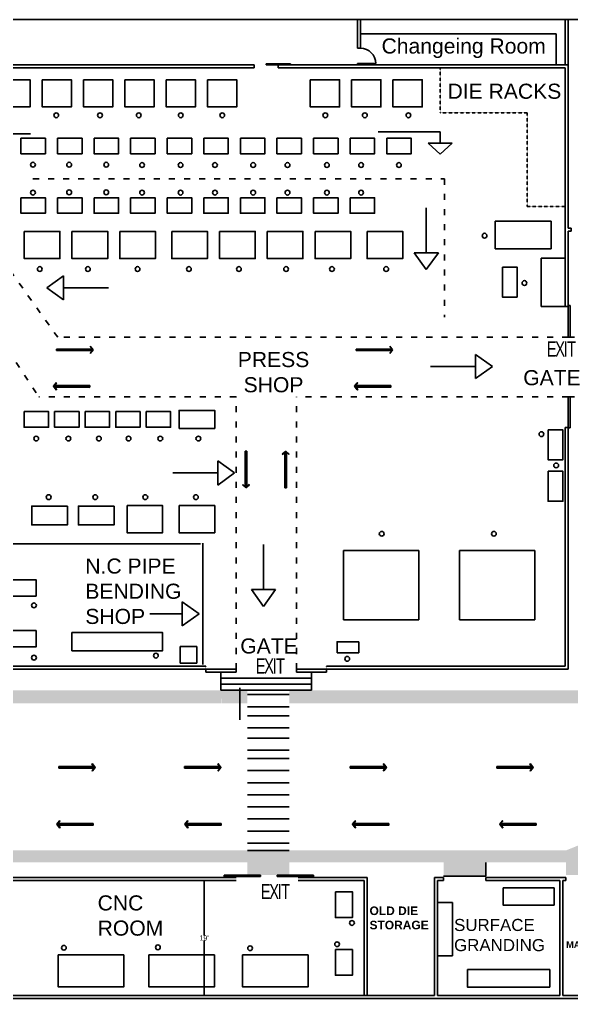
# Model space of a CAD drawing. Header units: inches. Extents: x 8624 to 20537, y 780 to 7738.
# Drawn here: x 18145 to 19241, y 780 to 2724 of the extents above; entities that cross this region are included whole.
import ezdxf

# ---------------------------------------------------------------- set-up
doc = ezdxf.new("R2010")
doc.units = ezdxf.units.IN
doc.header["$MEASUREMENT"] = 0
for name, pattern in [('ACAD_ISO03W100', [30, 12, -18]), ('ACAD_ISO07W100', [3, 0, -3]), ('HIDDEN2', [0.1875, 0.125, -0.0625])]:
    doc.linetypes.add(name, pattern=pattern)
doc.styles.get("Standard").update_dxf_attribs({"font": 'arial.ttf'})
doc.dimstyles.get("Standard").update_dxf_attribs({"dimtxt": 10, "dimasz": 0.18, "dimexe": 0.18, "dimexo": 0.0625, "dimgap": 0.09, "dimtad": 0, "dimtih": 1, "dimtoh": 1, "dimdec": 0, "dimzin": 0, "dimdsep": 46, "dimlunit": 4, "dimtxsty": 'Standard', "dimcen": 0.09, "dimadec": 0, "dimazin": 0, "dimtfac": 1, "dimtdec": 0, "dimtofl": 0, "dimtmove": 0, "dimatfit": 3, "dimfxl": 1, "dimtolj": 1, "dimtzin": 0, "dimarcsym": 0})
picture_1 = doc.add_image_def('image1.jpg', size_in_pixel=(225, 225))
pattern_1 = [(228.012788, (18800.04195, 10), (-80, -90), [1.34536, -133.19088]), (184.96974, (18799.14195, 9), (120, 10), [2.30868, -228.559248]), (132.510447, (18796.84195, 8.8), (100, -110), [1.62788, -161.160326]), (267.27369, (18792.94195, 6.3), (10, 200), [2.10238, -208.13558]), (292.833654, (18792.84195, 4.2), (-50, 120), [2.06155, -204.09373]), (357.27369, (18793.64195, 2.3), (-200, 10), [2.10238, -208.13558]), (37.69424, (18795.74195, 2.2), (-130, -100), [2.78029, -275.248485]), (72.255328, (18797.94195, 3.9), (70, 220), [2.62488, -259.863215]), (121.429566, (18798.74195, 6.4), (-80, 130), [2.1095, -208.84073]), (175.23636, (18797.64195, 8.2), (110, -10), [2.40832, -118.007626]), (222.397438, (18795.24195, 8.4), (-120, -110), [3.11448, -308.33375]), (138.814075, (18802.84195, 6.2), (-70, 60), [1.06301, -105.23845]), (171.469234, (18802.04195, 6.9), (130, -20), [2.02237, -200.215114]), (225, (18800.042, 7.2), (-1e-15, -10), [1.41421, -12.727926]), (203.19859, (18799.342, 8.4), (50, 20), [0.76158, -75.39615]), (291.80141, (18798.642, 8.1), (-10, 30), [1.07703, -52.77462]), (30.96376, (18799.042, 7.1), (30, 20), [1.74929, -56.56023]), (161.56505, (18800.542, 8), (20, -10), [1.26491, -30.357867]), (16.38954, (18792.84195, 8.1), (100, 30), [1.772, -175.42845]), (70.346176, (18794.54195, 8.6), (-40, -110), [1.48661, -147.174077]), (293.19859, (18800.542, 10), (-20, 50), [1.52315, -74.63458]), (343.61046, (18801.14195, 8.6), (-100, 30), [1.772, -175.42845]), (339.443955, (18792.842, 1.9), (-50, 20), [1.7088, -83.731237]), (294.77514, (18794.44195, 1.3), (-50, 110), [1.43178, -141.74643]), (66.80141, (18800.642, 0), (20, 50), [1.52315, -74.63458]), (17.354025, (18801.24195, 1.4), (-130, -40), [1.67631, -165.954236]), (69.443955, (18795.742, 0), (-20, -50), [0.8544, -84.585637]), (101.30993, (18800.042, 0), (-10, 40), [0.5099, -50.480295]), (165.96376, (18799.942, 0.5), (30, -10), [2.06155, -39.169506]), (186.009006, (18797.94195, 1), (100, 10), [1.9105, -189.13923]), (303.69007, (18799.042, 6.2), (-10, 20), [1.44222, -34.613293]), (353.157227, (18799.84195, 5), (170, -20), [2.51794, -249.275626]), (60.945396, (18802.3419, 4.7), (-40, -70), [1.02956, -101.92674]), (90, (18802.842, 5.6), (-10, 10), [0.6, -9.4]), (120.256437, (18797.74195, 1.3), (40, -70), [1.38924, -137.5352]), (48.012788, (18797.04195, 2.5), (80, 90), [2.69072, -131.84552]), (0, (18798.842, 4.5), (10, 10), [2.6, -7.4]), (325.304846, (18801.44195, 4.5), (100, -70), [1.58114, -156.532743]), (254.054604, (18802.742, 3.6), (-10, -40), [1.45602, -71.34508]), (207.645975, (18802.34195, 2.2), (-190, -100), [2.37065, -234.69474]), (175.426079, (18800.24195, 1.1), (-130, 10), [2.50799, -248.290734])]

# ---------------------------------------------------------------- blocks, each defined once
blk = doc.blocks.new('*D12')
at = {"color": 0, "lineweight": -2, "transparency": 16777216}
for p, q in [((18285.4, 1013.6), (18511.8, 1013.6)), ((18511.6, 1013.4), (18511.6, 904.8)), ((18511.6, 785.8), (18511.6, 894.4)), ((18337.9, 785.6), (18511.8, 785.6))]:
    blk.add_line(p, q, dxfattribs=at)
at = {"color": 0, "transparency": 16777216}
for points in [[(18511.5, 1013.4), (18511.6, 1013.4), (18511.6, 1013.6)], [(18511.5, 785.8), (18511.6, 785.8), (18511.6, 785.6)]]:
    blk.add_solid(points, dxfattribs=at)
at = {"layer": 'Defpoints', "color": 0, "transparency": 16777216}
for p in [(18285.4, 1013.6), (18511.6, 1013.6), (18337.9, 785.6)]:
    blk.add_point(p, dxfattribs=at)
at = {"color": 0, "transparency": 16777216, "insert": (18511.6, 899.6), "char_height": 10, "attachment_point": 5}
blk.add_mtext("\\A1;19'", dxfattribs=at)

msp = doc.modelspace()

# ---------------------------------------------------------------- hatches: boundary and pattern name
h = msp.add_hatch()
h.set_pattern_fill('GRAVEL', color=4, scale=10)
h.set_pattern_definition(pattern_1)
h.paths.add_polyline_path([(19295, 1917.3), (19295, 1974.6), (19271, 1974.6), (19271, 1916.3), (19271, 1391.6), (19235, 1391.6), (18725, 1391.6), (18725, 1365.4), (18725.6, 1365.4), (19235, 1365.4), (19295, 1365.4)])
h = msp.add_hatch()
h.set_pattern_fill('GRAVEL', color=4, scale=10)
h.set_pattern_definition(pattern_1)
h.paths.add_polyline_path([(18545, 1391.6), (17855, 1391.6), (17834, 1391.6), (17834, 1365.4), (18545, 1365.4)])
h = msp.add_hatch()
h.set_pattern_fill('GRAVEL', color=4, scale=10)
h.set_pattern_definition(pattern_1)
h.paths.add_polyline_path([(18597.8, 1365.4), (18597.8, 1391.6), (18545, 1391.6), (18544.8, 1388), (18546, 1365.4)])
h.paths.add_polyline_path([(18680.8, 1391.6), (18680.8, 1365.4), (18726.8, 1365.4), (18725, 1391.6)])
h = msp.add_hatch()
h.set_pattern_fill('GRAVEL', color=4, scale=10)
h.set_pattern_definition(pattern_1)
edge = h.paths.add_edge_path()
edge.add_line((17732, 998.1), (17732, 943.6))
edge.add_line((17732, 943.6), (17766.4, 943.6))
edge.add_line((17766.4, 943.6), (17766.4, 962.1))
edge.add_line((17766.4, 962.1), (17966.1, 962.1))
edge.add_arc((18003.7, 961.5), 37.5, 112.3925, 179.0823, ccw=False)
edge.add_line((17989.4, 996.2), (17989.4, 998.1))
edge.add_line((17989.4, 998.1), (17977.4, 998.1))
edge.add_line((17977.4, 998.1), (17977.4, 1049.6))
edge.add_line((17977.4, 1049.6), (18597.8, 1049.6))
edge.add_line((18597.8, 1049.6), (18597.8, 1024.6))
edge.add_line((18597.8, 1024.6), (18680.8, 1024.6))
edge.add_line((18680.8, 1024.6), (18680.8, 1049.6))
edge.add_line((18680.8, 1049.6), (18987.4, 1049.6))
edge.add_line((18987.4, 1049.6), (18987.4, 1022.5))
edge.add_line((18987.4, 1022.5), (19071.4, 1022.5))
edge.add_line((19071.4, 1022.5), (19071.4, 1049.6))
edge.add_line((19071.4, 1049.6), (19230.4, 1049.6))
edge.add_line((19230.4, 1049.6), (19230.4, 1024.5))
edge.add_line((19230.4, 1024.5), (19278.4, 1024.5))
edge.add_line((19278.4, 1024.5), (19278.4, 1070.2))
edge.add_line((19278.4, 1070.2), (19309.6, 1083.7))
edge.add_line((19309.6, 1083.7), (19359.9, 1047.9))
edge.add_line((19359.9, 1047.9), (19393.4, 1081.4))
edge.add_line((19393.4, 1081.4), (19336.1, 1121.2))
edge.add_line((19336.1, 1121.2), (19469.4, 1310.2))
edge.add_line((19469.4, 1310.2), (20190.9, 1310.2))
edge.add_line((20190.9, 1310.2), (20190.9, 1270.5))
edge.add_line((20190.9, 1270.5), (20214.9, 1270.5))
edge.add_line((20214.9, 1270.5), (20214.9, 1310.2))
edge.add_line((20214.9, 1310.2), (20237.8, 1310.2))
edge.add_line((20237.8, 1310.2), (20237.8, 1334.2))
edge.add_line((20237.8, 1334.2), (19457, 1334.2))
edge.add_line((19457, 1334.2), (19290.1, 1097.6))
edge.add_line((19290.1, 1097.6), (19230.4, 1073.6))
edge.add_line((19230.4, 1073.6), (17953.3, 1073.6))
edge.add_line((17953.3, 1073.6), (17953.3, 1049.6))
edge.add_line((17953.3, 1049.6), (17953.4, 1049.6))
edge.add_line((17953.4, 1049.6), (17953.4, 998.1))
edge.add_line((17953.4, 998.1), (17732, 998.1))

# ---------------------------------------------------------------- linework, layer by layer
for p, q in [((18041, 2723.6), (19955, 2723.6)), ((18816.4, 2666.6), (18816.4, 2723.6)), ((18822.4, 2666.6), (18822.4, 2723.6)), ((19229, 2633.6), (19229, 2723.6)), ((19235, 2633.6), (19235, 2723.6)), ((18822.4, 2695.6), (19211, 2695.6)), ((19211, 2633.6), (19211, 2695.6)), ((18816.4, 2666.6), (18822.4, 2666.6)), ((18035, 2627.6), (18611, 2627.6)), ((18041, 2633.6), (18611, 2633.6)), ((18611, 2633.6), (18611, 2627.6)), ((18659, 2633.6), (18816.4, 2633.6)), ((18659, 2633.6), (18659, 2627.6)), ((18659, 2627.6), (19229, 2627.6)), ((18816.4, 2633.6), (18816.4, 2636.6)), ((18816.4, 2636.6), (18822.4, 2636.6)), ((18816.4, 2633.6), (18822.4, 2633.6)), ((18822.4, 2633.6), (18822.4, 2636.6)), ((18822.4, 2633.6), (19235, 2633.6)), ((19229, 2627.6), (19229, 2153.6)), ((19235, 2633.6), (19235, 2309.6)), ((19241, 2309.6), (19235, 2309.6)), ((19235, 2303.6), (19235, 2153.6)), ((19241, 2303.6), (19235, 2303.6)), ((19241, 2309.6), (19241, 2303.6)), ((19235, 2123.6), (19235, 2117.6)), ((18288.6, 2069.1), (18218.7, 2069.1)), ((18288.6, 2066.1), (18218.7, 2066.1)), ((18291, 2067.6), (18285.6, 2074.7)), ((18291, 2067.6), (18285.6, 2060.5)), ((18883.4, 2069.1), (18813.4, 2069.1)), ((18883.4, 2066.1), (18813.4, 2066.1)), ((18885.8, 2067.6), (18880.3, 2074.7)), ((18885.8, 2067.6), (18880.3, 2060.5)), ((18283.3, 1993.1), (18284.1, 1992.5)), ((19229, 1913.6), (19229, 1439.6)), ((19235, 1913.6), (19235, 1433.6)), ((18673.7, 1866.2), (18666.6, 1860.7)), ((18667.2, 1859.9), (18666.6, 1860.7)), ((18673.7, 1864.9), (18667.2, 1859.9)), ((18672.2, 1863.7), (18672.2, 1793.8)), ((18675.2, 1863.7), (18672.2, 1863.7)), ((18673.7, 1866.2), (18680.8, 1860.7)), ((18673.7, 1864.9), (18680.2, 1859.9)), ((18675.2, 1863.7), (18675.2, 1793.8)), ((18680.2, 1859.9), (18680.8, 1860.7)), ((18588.3, 1800.1), (18587.7, 1799.3)), ((18594.8, 1793.8), (18587.7, 1799.3)), ((18594.8, 1795.1), (18588.3, 1800.1)), ((18594.8, 1795.1), (18601.3, 1800.1)), ((18594.8, 1793.8), (18601.9, 1799.3)), ((18601.3, 1800.1), (18601.9, 1799.3)), ((18672.2, 1793.8), (18675.2, 1793.8)), ((18515, 1439.6), (18041, 1439.6)), ((19229, 1439.6), (18755, 1439.6)), ((18575, 1433.6), (18035, 1433.6)), ((18545, 1427.6), (18545, 1391.6)), ((19235, 1433.6), (18695, 1433.6)), ((18725, 1427.6), (18725, 1391.6)), ((18545, 1415.6), (18725, 1415.6)), ((18545, 1403.6), (18725, 1403.6)), ((18292.7, 1240), (18222.8, 1240)), ((18222.8, 1240), (18222.8, 1237)), ((18292.7, 1237), (18222.8, 1237)), ((18292.7, 1237), (18292.7, 1240)), ((18542.7, 1240), (18472.8, 1240)), ((18472.8, 1240), (18472.8, 1237)), ((18542.7, 1237), (18472.8, 1237)), ((18542.7, 1237), (18542.7, 1240)), ((18871.5, 1240), (18801.6, 1240)), ((18801.6, 1240), (18801.6, 1237)), ((18871.5, 1237), (18801.6, 1237)), ((19162.7, 1240), (19092.8, 1240)), ((19092.8, 1240), (19092.8, 1237)), ((19162.7, 1237), (19092.8, 1237)), ((19162.7, 1237), (19162.7, 1240)), ((18575.4, 1019.6), (17989.4, 1019.6)), ((18575.4, 1013.6), (17995.4, 1013.6)), ((18829.4, 1019.6), (18698.4, 1019.6)), ((18829.4, 1013.6), (18698.4, 1013.6)), ((18829.4, 1013.6), (18829.4, 785.6)), ((18835.4, 1019.6), (18835.4, 1013.6)), ((18835.4, 1013.6), (18835.4, 785.6)), ((18969.4, 1013.6), (18969.4, 1019.6)), ((18969.4, 1013.6), (18969.4, 785.6)), ((18975.4, 1019.6), (18987.4, 1019.6)), ((18975.4, 1013.6), (18975.4, 785.6)), ((18987.4, 1013.6), (18975.4, 1013.6)), ((18987.4, 1019.6), (18987.4, 1013.6)), ((19218.4, 1019.6), (19071.4, 1019.6)), ((19071.4, 1019.6), (19071.4, 1013.6)), ((19218.4, 1013.6), (19071.4, 1013.6)), ((19218.4, 1013.6), (19218.4, 785.6)), ((19230.4, 1013.6), (19224.4, 1013.6)), ((19224.4, 1013.6), (19224.4, 785.6)), ((19230.4, 1013.6), (19230.4, 1019.6)), ((18969.4, 785.6), (17706.4, 785.6)), ((19212.4, 785.6), (18975.4, 785.6)), ((19218.4, 785.6), (19212.4, 785.6)), ((19362.4, 785.6), (19224.4, 785.6))]:
    msp.add_line(p, q)
at = {"color": 1}
for p, q in [((18683, 2635.6), (18635, 2635.6)), ((18635, 2633.6), (18635, 2635.6)), ((18683, 2633.6), (18635, 2633.6)), ((18683, 2633.6), (18683, 2635.6)), ((18822.4, 2636.6), (18852.4, 2636.6)), ((18166.5, 2497), (18043.5, 2497)), ((18980.5, 2500.5), (18857.5, 2500.5)), ((18980.5, 2500.5), (18980.5, 2478.2)), ((18980.5, 2478.2), (18956.5, 2478.2)), ((18956.5, 2478.2), (18980.5, 2478.2)), ((18956.5, 2478.2), (18980.5, 2456)), ((18980.5, 2478.2), (19004.5, 2478.2)), ((19004.5, 2478.2), (18980.5, 2456)), ((18953, 2260.5), (18953, 2350)), ((18929, 2260.5), (18953, 2260.5)), ((18929, 2260.5), (18953, 2227)), ((18977, 2260.5), (18953, 2260.5)), ((18953, 2260.5), (18977, 2260.5)), ((18977, 2260.5), (18953, 2227)), ((18232.5, 2215), (18199, 2191)), ((18232.5, 2191), (18232.5, 2215)), ((18232.5, 2215), (18232.5, 2191)), ((18232.5, 2167), (18199, 2191)), ((18232.5, 2191), (18322, 2191)), ((18232.5, 2191), (18232.5, 2167)), ((19235, 2153.6), (19235, 2155.6)), ((19235, 2155.6), (19239, 2155.6)), ((19235, 2152.6), (19235, 2153.6)), ((19235, 2152.6), (19235, 2092.6)), ((19239, 2155.6), (19239, 2153.6)), ((19239, 2153.6), (19239, 2152.6)), ((19239, 2092.6), (19239, 2152.6)), ((19235, 2092.6), (19239, 2092.6)), ((19051, 2034.5), (19051, 2058.5)), ((19051, 2058.5), (19084.5, 2034.5)), ((19051, 2034.5), (18961.5, 2034.5)), ((19051, 2034.5), (19051, 2010.5)), ((19051, 2010.5), (19051, 2034.5)), ((19051, 2010.5), (19084.5, 2034.5)), ((19235, 1914.6), (19235, 1974.6)), ((19235, 1974.6), (19239, 1974.6)), ((19239, 1974.6), (19239, 1914.6)), ((19235, 1914.6), (19235, 1912.6)), ((19235, 1912.6), (19239, 1912.6)), ((19239, 1912.6), (19239, 1914.6)), ((18538.8, 1823.2), (18538.8, 1847.2)), ((18538.8, 1847.2), (18572.3, 1823.2)), ((18538.8, 1823.2), (18449.3, 1823.2)), ((18538.8, 1823.2), (18538.8, 1799.2)), ((18538.8, 1799.2), (18538.8, 1823.2)), ((18538.8, 1799.2), (18572.3, 1823.2)), ((18629.5, 1591.5), (18629.5, 1681)), ((18629.5, 1591.5), (18605.5, 1591.5)), ((18605.5, 1591.5), (18629.5, 1591.5)), ((18605.5, 1591.5), (18629.5, 1558)), ((18629.5, 1591.5), (18653.5, 1591.5)), ((18653.5, 1591.5), (18629.5, 1558)), ((18468, 1543.5), (18468, 1567.5)), ((18468, 1567.5), (18501.5, 1543.5)), ((18468, 1543.5), (18404, 1543.5)), ((18468, 1543.5), (18468, 1519.5)), ((18468, 1519.5), (18468, 1543.5)), ((18468, 1519.5), (18501.5, 1543.5)), ((18515, 1427.6), (18515, 1433.6)), ((18575, 1433.6), (18515, 1433.6)), ((18515, 1427.6), (18575, 1427.6)), ((18575, 1427.6), (18575, 1433.6)), ((18695, 1427.6), (18695, 1433.6)), ((18755, 1433.6), (18695, 1433.6)), ((18695, 1427.6), (18755, 1427.6)), ((18755, 1427.6), (18755, 1433.6)), ((18575.4, 1024.6), (18551.4, 1024.6)), ((18551.4, 1024.6), (18551.4, 1021.6)), ((18551.4, 1021.6), (18623.4, 1021.6)), ((18575.4, 1024.6), (18623.4, 1024.6)), ((18623.4, 1024.6), (18623.4, 1021.6)), ((18680.6, 1024.6), (18656.6, 1024.6)), ((18656.6, 1024.6), (18656.6, 1021.6)), ((18656.6, 1021.6), (18728.6, 1021.6)), ((18680.6, 1024.6), (18728.6, 1024.6)), ((18728.6, 1024.6), (18728.6, 1021.6))]:
    msp.add_line(p, q, dxfattribs=at)
at = {"color": 114, "linetype": 'HIDDEN2'}
for p, q in [((18980.7, 2538.5), (18980.7, 2627.6)), ((19153.3, 2538.5), (18980.7, 2538.5)), ((19153.3, 2352.2), (19153.3, 2538.5)), ((19153.3, 2352.2), (19229, 2352.2))]:
    msp.add_line(p, q, dxfattribs=at)
at = {"color": 3, "linetype": 'ACAD_ISO03W100'}
for p, q in [((18171.7, 2407.3), (18988.9, 2407.3)), ((18988.9, 2407.3), (18988.9, 2132.8))]:
    msp.add_line(p, q, dxfattribs=at)
at = {"color": 2, "linetype": 'ACAD_ISO03W100'}
for p, q in [((18221, 2092.6), (18023.1, 2370.2)), ((18088.8, 2117.5), (18183.3, 1974.6)), ((19235, 2092.6), (18221, 2092.6)), ((18575, 1974.6), (18183.3, 1974.6)), ((18575, 1433.6), (18575, 1974.6)), ((19235, 1974.6), (18695, 1974.6)), ((18695, 1433.6), (18695, 1974.6))]:
    msp.add_line(p, q, dxfattribs=at)
at = {"color": 5}
for p, q in [((19089.6, 2268.3), (19089.6, 2323.1)), ((19089.6, 2323.1), (19200.8, 2323.1)), ((19200.8, 2323.1), (19200.8, 2268.3)), ((19200.8, 2268.3), (19089.6, 2268.3)), ((19229, 2249.9), (19181.1, 2249.9)), ((19181.1, 2153.6), (19181.1, 2249.9)), ((19229, 2153.6), (19181.1, 2153.6)), ((18532.7, 1911.3), (18461.9, 1911.3)), ((18938, 1669), (18788.5, 1669)), ((18788.5, 1640), (18788.5, 1669)), ((18938, 1531.5), (18938, 1669)), ((19168.2, 1669), (19018.7, 1669)), ((19018.7, 1640), (19018.7, 1669)), ((19168.2, 1531.5), (19168.2, 1669)), ((18788.5, 1640), (18788.5, 1531.5)), ((19018.7, 1640), (19018.7, 1531.5)), ((18788.5, 1531.5), (18938, 1531.5)), ((19018.7, 1531.5), (19168.2, 1531.5)), ((18818.9, 1487.9), (18818.9, 1465.9)), ((18775.6, 1465.9), (18818.9, 1465.9))]:
    msp.add_line(p, q, dxfattribs=at)
at = {"color": 0}
for p, q in [((19235, 2153.6), (19229, 2153.6)), ((19235, 1913.6), (19229, 1913.6)), ((18829.4, 1019.6), (18835.4, 1019.6)), ((18969.4, 1019.6), (18975.4, 1019.6)), ((19218.4, 1019.6), (19230.4, 1019.6))]:
    msp.add_line(p, q, dxfattribs=at)
at = {"color": 0, "linetype": 'ACAD_ISO03W100'}
for p, q in [((19235, 2092.6), (19271, 2092.6)), ((19235, 1974.6), (19271, 1974.6))]:
    msp.add_line(p, q, dxfattribs=at)
at = {"linetype": 'ACAD_ISO03W100'}
for p, q in [((18218.7, 2066.1), (18218.7, 2069.1)), ((18813.4, 2066.1), (18813.4, 2069.1))]:
    msp.add_line(p, q, dxfattribs=at)
at = {"color": 4, "linetype": 'ACAD_ISO07W100'}
for p, q in [((18041, 1682.6), (18509, 1682.6)), ((18509, 1682.6), (18509, 1439.6))]:
    msp.add_line(p, q, dxfattribs=at)
at = {"color": 0, "linetype": 'HIDDEN2'}
for p, q in [((18515, 1439.6), (18515, 1433.6)), ((18755, 1439.6), (18755, 1433.6))]:
    msp.add_line(p, q, dxfattribs=at)
at = {"color": 4}
for p, q in [((18545, 1391.6), (18725, 1391.6)), ((18582.4, 1396.7), (18582.4, 1332.7))]:
    msp.add_line(p, q, dxfattribs=at)
at = {"color": 3}
for p, q in [((18597.8, 1073.6), (18680.8, 1073.6)), ((18987.4, 1022.5), (19071.4, 1022.5))]:
    msp.add_line(p, q, dxfattribs=at)
at = {"color": 2}
msp.add_line((19071.4, 1022.5), (19071.4, 1049.6), dxfattribs=at)
at = {"color": 7}
for p, q in [((18975.4, 970), (19005.1, 970)), ((19005.1, 970), (19005.1, 864)), ((19005.1, 864), (18975.4, 864))]:
    msp.add_line(p, q, dxfattribs=at)
at = {"color": 73}
msp.add_line((20537, 779.6), (17340.4, 779.6), dxfattribs=at)
at = {"color": 5}
for points in [[(18108, 2604), (18166.1, 2604), (18166.1, 2550), (18108, 2550)], [(18190.1, 2604), (18248.2, 2604), (18248.2, 2550), (18190.1, 2550)], [(18272.2, 2604), (18330.3, 2604), (18330.3, 2550), (18272.2, 2550)], [(18354.3, 2604), (18412.4, 2604), (18412.4, 2550), (18354.3, 2550)], [(18436.4, 2604), (18494.5, 2604), (18494.5, 2550), (18436.4, 2550)], [(18518.5, 2604), (18576.6, 2604), (18576.6, 2550), (18518.5, 2550)], [(18722.5, 2604), (18780.6, 2604), (18780.6, 2550), (18722.5, 2550)], [(18804.6, 2604), (18862.7, 2604), (18862.7, 2550), (18804.6, 2550)], [(18886.7, 2604), (18944.8, 2604), (18944.8, 2550), (18886.7, 2550)], [(18147.8, 2488), (18196.5, 2488), (18196.5, 2457.1), (18147.8, 2457.1)], [(18220.5, 2488), (18269.1, 2488), (18269.1, 2457.1), (18220.5, 2457.1)], [(18293.1, 2488), (18341.7, 2488), (18341.7, 2457.1), (18293.1, 2457.1)], [(18365.7, 2488), (18414.4, 2488), (18414.4, 2457.1), (18365.7, 2457.1)], [(18438.4, 2488), (18487, 2488), (18487, 2457.1), (18438.4, 2457.1)], [(18511, 2488), (18559.7, 2488), (18559.7, 2457.1), (18511, 2457.1)], [(18583.7, 2488), (18632.3, 2488), (18632.3, 2457.1), (18583.7, 2457.1)], [(18656.3, 2488), (18705, 2488), (18705, 2457.1), (18656.3, 2457.1)], [(18729, 2488), (18777.6, 2488), (18777.6, 2457.1), (18729, 2457.1)], [(18801.6, 2488), (18850.3, 2488), (18850.3, 2457.1), (18801.6, 2457.1)], [(18874.3, 2488), (18922.9, 2488), (18922.9, 2457.1), (18874.3, 2457.1)], [(18147.8, 2369.9), (18196.5, 2369.9), (18196.5, 2339), (18147.8, 2339)], [(18220.5, 2369.9), (18269.1, 2369.9), (18269.1, 2339), (18220.5, 2339)], [(18293.1, 2369.9), (18341.7, 2369.9), (18341.7, 2339), (18293.1, 2339)], [(18365.7, 2369.9), (18414.4, 2369.9), (18414.4, 2339), (18365.7, 2339)], [(18438.4, 2369.9), (18487, 2369.9), (18487, 2339), (18438.4, 2339)], [(18511, 2369.9), (18559.7, 2369.9), (18559.7, 2339), (18511, 2339)], [(18583.7, 2369.9), (18632.3, 2369.9), (18632.3, 2339), (18583.7, 2339)], [(18656.3, 2369.9), (18705, 2369.9), (18705, 2339), (18656.3, 2339)], [(18729, 2369.9), (18777.6, 2369.9), (18777.6, 2339), (18729, 2339)], [(18801.6, 2369.9), (18850.3, 2369.9), (18850.3, 2339), (18801.6, 2339)], [(18154.4, 2303), (18225.2, 2303), (18225.2, 2249), (18154.4, 2249)], [(18249.2, 2303), (18320.1, 2303), (18320.1, 2249), (18249.2, 2249)], [(18344.1, 2303), (18414.9, 2303), (18414.9, 2249), (18344.1, 2249)], [(18447.5, 2303), (18518.3, 2303), (18518.3, 2249), (18447.5, 2249)], [(18542.3, 2303), (18613.2, 2303), (18613.2, 2249), (18542.3, 2249)], [(18637.2, 2303), (18708, 2303), (18708, 2249), (18637.2, 2249)], [(18732, 2303), (18802.8, 2303), (18802.8, 2249), (18732, 2249)], [(18835.4, 2303), (18906.3, 2303), (18906.3, 2249), (18835.4, 2249)], [(19104, 2232.1), (19133.4, 2232.1), (19133.4, 2172.5), (19104, 2172.5)], [(18154, 1945), (18202.7, 1945), (18202.7, 1914.1), (18154, 1914.1)], [(18214.7, 1945), (18263.3, 1945), (18263.3, 1914.1), (18214.7, 1914.1)], [(18275.3, 1945), (18324, 1945), (18324, 1914.1), (18275.3, 1914.1)], [(18336, 1945), (18384.6, 1945), (18384.6, 1914.1), (18336, 1914.1)], [(18396.6, 1945), (18445.2, 1945), (18445.2, 1914.1), (18396.6, 1914.1)], [(19194.9, 1908.8), (19224.4, 1908.8), (19224.4, 1849.3), (19194.9, 1849.3)], [(19194.9, 1826.6), (19224.4, 1826.6), (19224.4, 1767), (19194.9, 1767)], [(18240.1, 1757.3), (18240.1, 1719.9), (18169.3, 1719.9), (18169.3, 1757.3)], [(18332.7, 1757.3), (18332.7, 1719.9), (18261.9, 1719.9), (18261.9, 1757.3)], [(18358.5, 1758.3), (18429.3, 1758.3), (18429.3, 1704.3), (18358.5, 1704.3)], [(18461.9, 1758.3), (18532.7, 1758.3), (18532.7, 1704.3), (18461.9, 1704.3)], [(18062, 1611), (18178, 1611), (18178, 1578.5), (18062, 1578.5)], [(18062, 1510.2), (18178, 1510.2), (18178, 1477.7), (18062, 1477.7)], [(18249, 1506.2), (18429, 1506.2), (18429, 1470.2), (18249, 1470.2)]]:
    msp.add_lwpolyline(points, close=True, dxfattribs=at)
for points in [[(18218.5, 2001.8), (18213.5, 1995.3), (18218.5, 1988.8), (18217.7, 1988.2), (18212.3, 1995.3), (18217.7, 2002.4)], [(18816.7, 2001.8), (18811.7, 1995.3), (18816.7, 1988.8), (18815.9, 1988.2), (18810.5, 1995.3), (18815.9, 2002.4)], [(18284.6, 1996.8), (18284.6, 1993.8), (18214.7, 1993.8), (18214.7, 1996.8)], [(18882.8, 1996.8), (18882.8, 1993.8), (18812.9, 1993.8), (18812.9, 1996.8)], [(18593.3, 1866.2), (18596.3, 1866.2), (18596.3, 1796.3), (18593.3, 1796.3)], [(18288.9, 1232), (18289.7, 1231.3), (18295.1, 1238.5), (18289.7, 1245.6), (18288.9, 1245), (18293.9, 1238.5)], [(18538.9, 1232), (18539.7, 1231.3), (18545.1, 1238.5), (18539.7, 1245.6), (18538.9, 1245), (18543.9, 1238.5)], [(19158.9, 1232), (19159.7, 1231.3), (19165.2, 1238.5), (19159.7, 1245.6), (19158.9, 1245), (19163.9, 1238.5)], [(18225.5, 1131.9), (18220.5, 1125.4), (18225.5, 1118.9), (18224.7, 1118.2), (18219.2, 1125.4), (18224.7, 1132.5)], [(18479.7, 1131.9), (18474.7, 1125.4), (18479.7, 1118.9), (18478.9, 1118.2), (18473.5, 1125.4), (18478.9, 1132.5)], [(18812.6, 1131.9), (18807.6, 1125.4), (18812.6, 1118.9), (18811.8, 1118.2), (18806.3, 1125.4), (18811.8, 1132.5)], [(19105, 1131.9), (19100, 1125.4), (19105, 1118.9), (19104.2, 1118.2), (19098.7, 1125.4), (19104.2, 1132.5)], [(18291.5, 1126.9), (18291.5, 1123.9), (18221.6, 1123.9), (18221.6, 1126.9)], [(18545.8, 1126.9), (18545.8, 1123.9), (18475.9, 1123.9), (18475.9, 1126.9)], [(18878.7, 1126.9), (18878.7, 1123.9), (18808.7, 1123.9), (18808.7, 1126.9)], [(19171.1, 1126.9), (19171.1, 1123.9), (19101.2, 1123.9), (19101.2, 1126.9)]]:
    msp.add_lwpolyline(points, close=True)
for points in [[(18461.9, 1911.3), (18461.9, 1947.3), (18532.7, 1947.3), (18532.7, 1911.3)], [(18775.6, 1465.9), (18775.6, 1487.9), (18818.9, 1487.9)]]:
    msp.add_lwpolyline(points, dxfattribs=at)
at = {"color": 2}
for points in [[(18597.8, 1383), (18680.8, 1383)], [(18597.8, 1359), (18680.8, 1359)], [(18597.8, 1341.1), (18680.8, 1341.1)], [(18597.8, 1317.1), (18680.8, 1317.1)], [(18597.8, 1296.8), (18680.8, 1296.8)], [(18597.8, 1272.8), (18680.8, 1272.8)], [(18597.8, 1256.1), (18680.8, 1256.1)], [(18597.8, 1232.1), (18680.8, 1232.1)], [(18597.8, 1208.1), (18680.8, 1208.1)], [(18597.8, 1184.1), (18680.8, 1184.1)], [(18597.8, 1160.1), (18680.8, 1160.1)], [(18597.8, 1136.1), (18680.8, 1136.1)], [(18597.8, 1112.1), (18680.8, 1112.1)], [(18597.8, 1088.1), (18680.8, 1088.1)]]:
    msp.add_lwpolyline(points, dxfattribs=at)
msp.add_lwpolyline([(18871.5, 1237), (18867.7, 1232), (18868.5, 1231.3), (18873.9, 1238.5), (18868.5, 1245.6), (18867.7, 1245), (18871.5, 1240)])
at = {"color": 7}
for points in [[(19105.6, 999), (19206.6, 999), (19206.6, 965), (19105.6, 965)], [(19034.6, 837), (19198.1, 837), (19198.1, 802), (19034.6, 802)]]:
    msp.add_lwpolyline(points, close=True, dxfattribs=at)
at = {"color": 0}
for points in [[(18772.6, 991.4), (18806.3, 991.4), (18806.3, 940.3), (18772.6, 940.3)], [(18772.6, 876.5), (18806.3, 876.5), (18806.3, 825.5), (18772.6, 825.5)], [(18222, 866.1), (18352, 866.1), (18352, 802.3), (18222, 802.3)], [(18402, 866.1), (18532, 866.1), (18532, 802.3), (18402, 802.3)], [(18588, 866.1), (18718, 866.1), (18718, 802.3), (18588, 802.3)]]:
    msp.add_lwpolyline(points, close=True, dxfattribs=at)
for centre in [(18218, 2533.5), (18304.8, 2533.5), (18381.8, 2533.5), (18465.2, 2533.5), (18547.7, 2533.5), (18752.4, 2533.5), (18830.9, 2533.5), (18917.4, 2533.5), (18171.7, 2435.4), (18243.6, 2435.4), (18317.2, 2435.4), (18388.4, 2434.7), (18464.9, 2434.7), (18533.2, 2434.7), (18609.1, 2434.7), (18677.3, 2434.7), (18755.5, 2434.7), (18823.4, 2434.7), (18898.6, 2434.7), (18171.7, 2379.9), (18243.6, 2380.5), (18317.2, 2380.5), (18388.4, 2379.9), (18464.9, 2379.9), (18533.2, 2379.9), (18609.1, 2379.9), (18677.3, 2379.9), (18755.5, 2379.9), (18823.4, 2379.9), (19068.7, 2294.4), (18185.2, 2228.2), (18280.8, 2228.2), (18379.5, 2228.2), (18481.5, 2228.2), (18580.8, 2228.2), (18674.5, 2228.2), (18765.6, 2228.2), (18873.3, 2228.2), (19147.9, 2200.4), (18178.2, 1891.5), (18242, 1891.5), (18302.7, 1891.5), (18361.6, 1891.5), (18424.6, 1891.5), (18500.2, 1891.5), (19181.6, 1900.2), (19210.9, 1838.1), (18202.9, 1775.1), (18295.4, 1775.1), (18394.8, 1775.1), (18495.4, 1775.1), (18864.4, 1702.4), (19087.2, 1702.4), (18173.7, 1560.2), (18173.7, 1456.4), (18415.9, 1460.4), (18796, 1454), (18805.3, 929.5), (18233.1, 880.2), (18419.8, 881.1), (18603, 879.3), (18775.7, 887.3)]:
    msp.add_circle(centre, 4.74, dxfattribs=at)
at = {"color": 1}
msp.add_arc((18822.4, 2636.6), 30, 0, 90, dxfattribs=at)

# ---------------------------------------------------------------- texts
at = {"color": 6, "attachment_point": 1}
for s, width, heights, insert, char_height in [('Changeing Room', 330.911, [0], (18864.1, 2686.2), 30), ('DIE RACKS', 232.811, [0], (18995.2, 2596.3), 30), ('{\\W0.7;\\T0.75;\\C1;EXIT}', 117.933, [0], (19192.3, 2084.3), 30), ('PRESS\\P SHOP', 593.457, [0], (18578.5, 2063.4), 30), ('GATE', 117.933, [0], (19145.5, 2027.4), 30), ('N.C PIPE BENDING  SHOP', 315.637, [132.1], (18275.7, 1653.3), 30), ('GATE', 117.933, [0], (18583.5, 1494.6), 30), ('{\\W0.7;\\T0.75;\\C1;EXIT}', 117.933, [0], (18614.2, 1454.8), 30), ('{\\W0.7;\\T0.75;\\C1;EXIT}', 117.933, [0], (18624.3, 1006.8), 30), ('CNC ROOM', 117.933, [0], (18300.1, 984.3), 30), ('{\\fArial|b1|i0|c0|p34;OLD DIE \\PSTORAGE\\P}', 158.941, [142.7], (18840.2, 962.2), 17), ('SURFACE\\PGRANDING', 117.933, [0], (19008.1, 937.5), 24), ('{\\fArial|b1|i0|c0|p34; \\H1.0833x;MAINTENANCE\\P        SHOP}', 117.933, [55.1], (19230.8, 892.9), 12)]:
    msp.add_mtext_dynamic_manual_height_columns(s, width=width, gutter_width=1, heights=heights, dxfattribs=dict(at, insert=insert, char_height=char_height))
at = {"color": 4, "linetype": 'ACAD_ISO07W100', "insert": (18882.6, 2627.6), "char_height": 0.2, "attachment_point": 1}
msp.add_mtext_dynamic_manual_height_columns('DIE RACKS', width=352.405, gutter_width=1, heights=[0], dxfattribs=at)

# ---------------------------------------------------------------- dimensions: what is measured, and where the dimension line sits
dim = msp.add_linear_dim(base=(18511.6, 1013.6), p1=(18337.9, 785.6), p2=(18285.4, 1013.6), angle=90, dimstyle='Standard')
dim.commit()
dim.dimension.update_dxf_attribs({"geometry": '*D12', "text_midpoint": (18511.6, 899.6)})

# ---------------------------------------------------------------- pictures from other files: only their frames are drawn
at = {"color": 183, "linetype": 'HIDDEN2'}
image = msp.add_image(picture_1, insert=(18464.1, 1445.3), size_in_units=(33, 33), dxfattribs=at)
image.dxf.flags = 7

doc.saveas('drawing.dxf')
